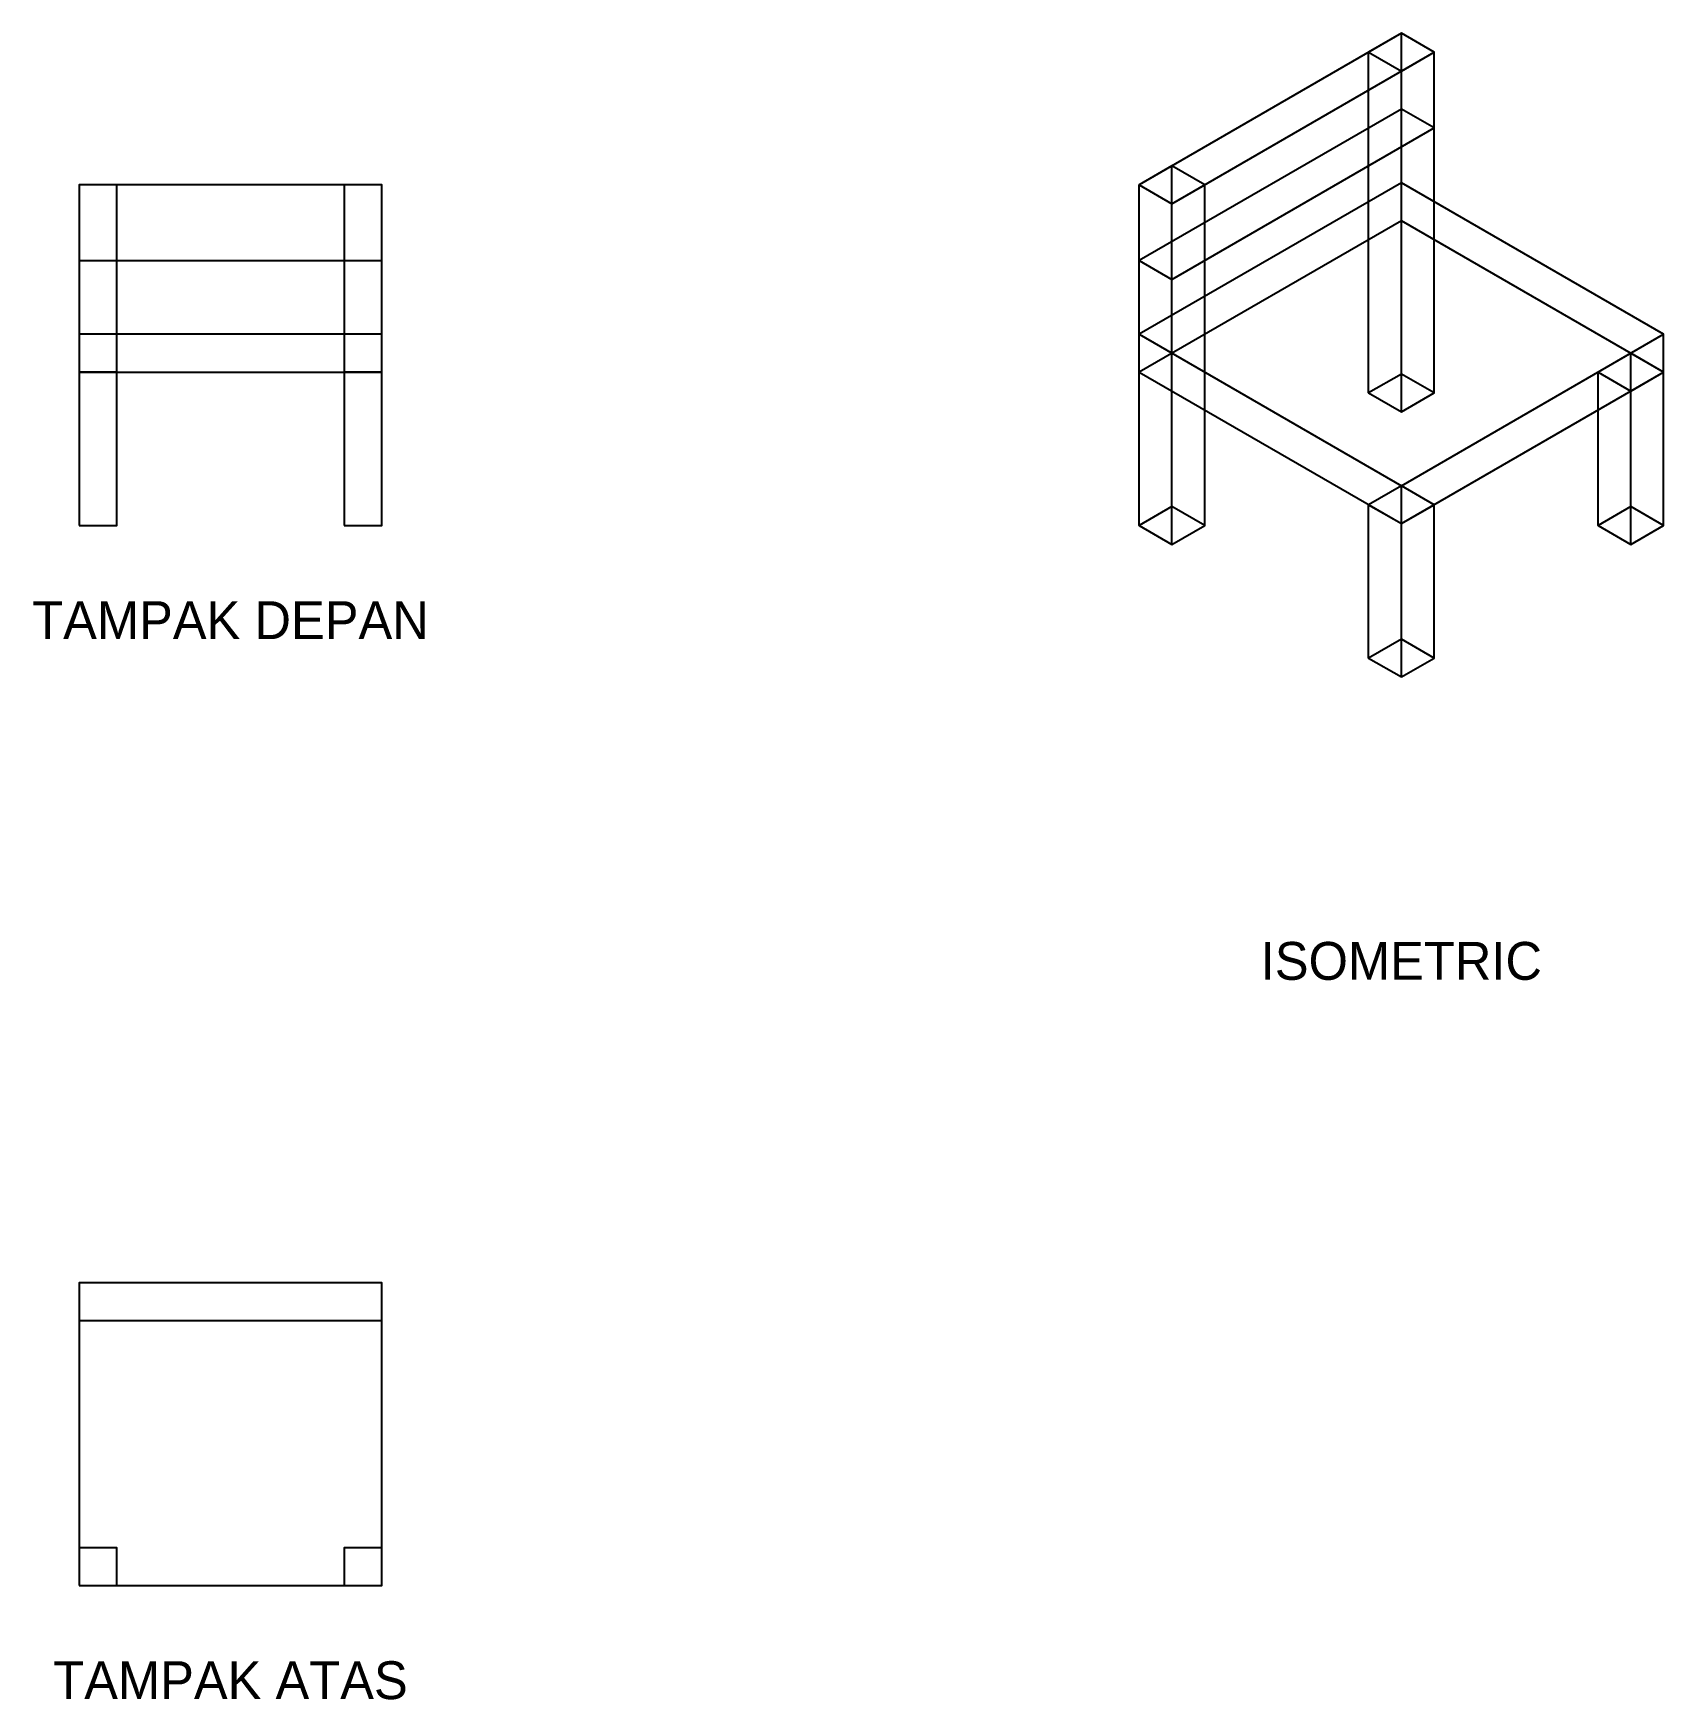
# Model space of a CAD drawing. Header units: metres. Extents: x -6 to 209, y -15 to 205.
import ezdxf
from ezdxf.enums import TextEntityAlignment as Align

# ---------------------------------------------------------------- set-up
doc = ezdxf.new("R2010")
doc.units = ezdxf.units.M

msp = doc.modelspace()

# ---------------------------------------------------------------- linework, layer by layer
at = {"color": 4}
for p, q in [((174.64, 160), (174.64, 205)), ((174.64, 195), (174.64, 205)), ((170.31, 157.5), (170.31, 202.5)), ((178.97, 157.5), (178.97, 202.5)), ((178.97, 192.5), (178.97, 202.5)), ((174.64, 155), (174.64, 200)), ((144.33, 142.5), (144.33, 187.5)), ((140, 140), (140, 185)), ((140, 175), (140, 185)), ((148.66, 140), (148.66, 185)), ((174.64, 180.25), (174.64, 185.25)), ((144.33, 137.5), (144.33, 182.5)), ((144.33, 172.5), (144.33, 182.5)), ((140, 160.25), (140, 165.25)), ((209.28, 160.25), (209.28, 165.25)), ((204.95, 142.5), (204.95, 162.75)), ((200.62, 140), (200.62, 160.25)), ((209.28, 140), (209.28, 160.25)), ((204.95, 137.5), (204.95, 157.75)), ((174.64, 125), (174.64, 145.25)), ((174.64, 140.25), (174.64, 145.25)), ((170.31, 122.5), (170.31, 142.75)), ((178.97, 122.5), (178.97, 142.75)), ((174.64, 120), (174.64, 140.25))]:
    msp.add_line(p, q, dxfattribs=at)
for points in [[(144.33, 182.5), (178.97, 202.5), (174.64, 205), (140, 185)], [(174.64, 200), (178.97, 202.5), (174.64, 205), (170.31, 202.5)], [(144.33, 172.5), (178.97, 192.5), (174.64, 195), (140, 175)], [(144.33, 182.5), (148.66, 185), (144.33, 187.5), (140, 185)], [(174.64, 145.25), (209.28, 165.25), (174.64, 185.25), (140, 165.25)], [(174.64, 140.25), (209.28, 160.25), (174.64, 180.25), (140, 160.25)], [(204.95, 157.75), (209.28, 160.25), (204.95, 162.75), (200.62, 160.25)], [(174.64, 155), (178.97, 157.5), (174.64, 160), (170.31, 157.5)], [(174.64, 140.25), (178.97, 142.75), (174.64, 145.25), (170.31, 142.75)], [(144.33, 137.5), (148.66, 140), (144.33, 142.5), (140, 140)], [(204.95, 137.5), (209.28, 140), (204.95, 142.5), (200.62, 140)], [(174.64, 120), (178.97, 122.5), (174.64, 125), (170.31, 122.5)]]:
    msp.add_lwpolyline(points, close=True, dxfattribs=at)
at = {"color": 5}
for points in [[(0, 140), (5, 140), (5, 185), (0, 185)], [(0, 175), (40, 175), (40, 185), (0, 185)], [(35, 140), (40, 140), (40, 185), (35, 185)], [(0, 160.25), (40, 160.25), (40, 165.25), (0, 165.25)], [(0, 140), (5, 140), (5, 160.25), (0, 160.25)], [(35, 140), (40, 140), (40, 160.25), (35, 160.25)]]:
    msp.add_lwpolyline(points, close=True, dxfattribs=at)
at = {"color": 1}
for points in [[(0, 0), (40, 0), (40, 40), (0, 40)], [(0, 35), (40, 35), (40, 40), (0, 40)], [(0, 0), (5, 0), (5, 5), (0, 5)], [(35, 0), (40, 0), (40, 5), (35, 5)]]:
    msp.add_lwpolyline(points, close=True, dxfattribs=at)

# ---------------------------------------------------------------- texts
for s, p in [('TAMPAK DEPAN', (20, 125)), ('ISOMETRIC', (174.64, 80)), ('TAMPAK ATAS', (20, -15))]:
    msp.add_text(s, height=5).set_placement(p, align=Align.CENTER)

doc.saveas('drawing.dxf')
